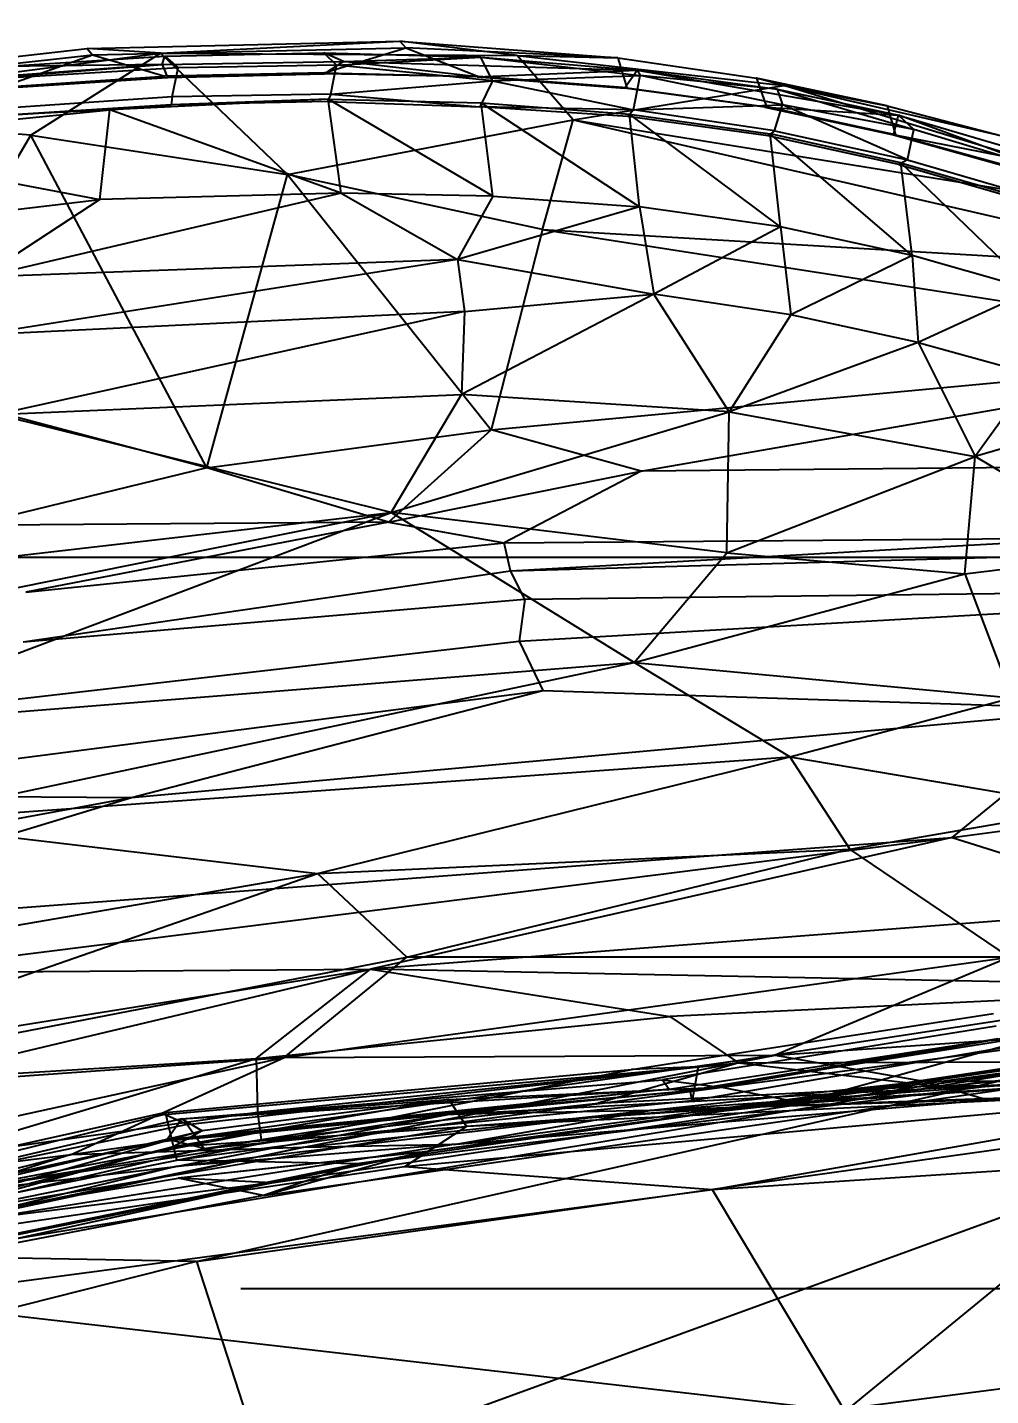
# Model space of a CAD drawing. Extents: x 11992 to 29481, y -6727 to 6811.
# Drawn here: x 17157.5 to 17241.6, y -1703.5 to -1584 of the extents above; entities that cross this region are included whole.
import ezdxf

# ---------------------------------------------------------------- set-up
doc = ezdxf.new("R2010")
doc.units = 0
doc.header["$MEASUREMENT"] = 0
doc.linetypes.add('DOTE', pattern=[2.42, 2, -0.2, 0.02, -0.2])
doc.layers.get('0').update_dxf_attribs({"color": 8, "linetype": 'CONTINUOUS'})
doc.layers.get('Defpoints').update_dxf_attribs({"color": 8, "linetype": 'CONTINUOUS'})
doc.layers.add('zoylight 4标注', color=9, linetype='CONTINUOUS')
doc.styles.add('CCD-DIM', font='archs.shx', dxfattribs={"width": 0.8})
doc.dimstyles.new('zoylight_DIM_40', dxfattribs={"dimscale": 40, "dimtxt": 1.9, "dimasz": 0.4, "dimexe": 0.5, "dimexo": 0.5, "dimgap": 0.5, "dimtad": 1, "dimdec": 0, "dimrnd": 5, "dimzin": 12, "dimdsep": 46, "dimtxsty": 'CCD-DIM', "dimblk": 'CCD_Dimension_Tick', "dimcen": 0.125, "dimclrd": 44, "dimclre": 44, "dimclrt": 50, "dimadec": 0, "dimazin": 0, "dimtfac": 1, "dimtdec": 0, "dimtmove": 2, "dimatfit": 3, "dimldrblk": 'CCD_Leader_Dot', "dimfxl": 0, "dimtvp": 1, "dimtolj": 1, "dimtzin": 0, "dimarcsym": 0})

# ---------------------------------------------------------------- blocks, each defined once
blk = doc.blocks.new('CCD_Dimension_Tick')
at = {"color": 0, "linetype": 'ByBlock'}
for p, q in [((-1.0906, 0), (0, 0)), ((0, 0), (1.0906, 0))]:
    blk.add_line(p, q, dxfattribs=at)
at = {"color": 0, "linetype": 'Continuous', "const_width": 0.6075}
blk.add_lwpolyline([(-0.6104, -0.6104), (0.6104, 0.6104)], dxfattribs=at)
blk = doc.blocks.new('*D124')
at = {"layer": 'Defpoints', "color": 0, "linetype": 'Continuous'}
for p in [(16998.77, -1630.28), (16998.77, -1694.14, -420), (17698.77, -1694.14, -420)]:
    blk.add_point(p, dxfattribs=at)
at = {"layer": 'zoylight 4标注', "color": 44, "linetype": 'Continuous', "lineweight": -2}
blk.add_line((16998.77, -1674.14), (16998.77, -1610.28), dxfattribs=at)
at = {"layer": 'zoylight 4标注', "color": 44, "lineweight": -2}
for p, q in [((17698.77, -1674.14), (17698.77, -1610.28)), ((17682.77, -1630.28), (17014.77, -1630.28))]:
    blk.add_line(p, q, dxfattribs=at)
at = {"layer": 'zoylight 4标注', "color": 44, "linetype": 'Continuous', "lineweight": -2, "xscale": 16, "yscale": 16, "zscale": 16, "rotation": 180}
blk.add_blockref('CCD_Dimension_Tick', (16998.77, -1630.28), dxfattribs=at)
at = {"layer": 'zoylight 4标注', "color": 44, "linetype": 'Continuous', "lineweight": -2, "xscale": 16, "yscale": 16, "zscale": 16}
blk.add_blockref('CCD_Dimension_Tick', (17698.77, -1630.28), dxfattribs=at)
at = {"layer": 'zoylight 4标注', "color": 50, "linetype": 'Continuous', "insert": (17348.77, -1572.28), "char_height": 76, "attachment_point": 5, "style": 'CCD-DIM'}
blk.add_mtext('\\A1;700', dxfattribs=at)
blk = doc.blocks.new('CCD_Leader_Dot')
at = {"color": 0, "linetype": 'ByBlock'}
blk.add_line((-5, 0), (-10, 0), dxfattribs=at)
at = {"color": 0, "linetype": 'ByBlock', "const_width": 5}
blk.add_lwpolyline([(-2.5, 0, 1), (2.5, 0, 1)], format="xyb", close=True, dxfattribs=at)

msp = doc.modelspace()

# ---------------------------------------------------------------- linework, layer by layer
for p, q in [((17132.54, -1589.28, -1751.93), (17162.74, -1585.81, -1757.85)), ((17162.74, -1585.81, -1757.85), (17190.05, -1585.17, -1768.34)), ((17169.15, -1586.21, -1771.44), (17162.74, -1585.81, -1757.85)), ((17162.74, -1585.81, -1757.85), (17163.19, -1586.36, -1750.64)), ((17163.19, -1586.36, -1750.64), (17190.57, -1585.77, -1761.77)), ((17169.15, -1586.21, -1771.44), (17190.05, -1585.17, -1768.34)), ((17183.44, -1587.93, -1752.33), (17190.57, -1585.77, -1761.77)), ((17200.27, -1586.44, -1786.02), (17190.05, -1585.17, -1768.34)), ((17190.05, -1585.17, -1768.34), (17209.06, -1586.64, -1778.55)), ((17190.05, -1585.17, -1768.34), (17190.57, -1585.77, -1761.77)), ((17209.06, -1586.64, -1778.55), (17190.57, -1585.77, -1761.77)), ((17190.57, -1585.77, -1761.77), (17196.92, -1588.25, -1759.9)), ((17130.05, -1591.34, -1770.12), (17169.15, -1586.21, -1771.44)), ((17133.7, -1589.63, -1744.51), (17163.19, -1586.36, -1750.64)), ((17155.27, -1589.18, -1742.74), (17163.19, -1586.36, -1750.64)), ((17155.37, -1587.38, -1739.51), (17169.52, -1586.48, -1743.38)), ((17157.82, -1593.38, -1813.52), (17169.15, -1586.21, -1771.44)), ((17163.19, -1586.36, -1750.64), (17169.53, -1588.24, -1746.79)), ((17169.15, -1586.21, -1771.44), (17200.27, -1586.44, -1786.02)), ((17180.23, -1596.82, -1853.68), (17169.15, -1586.21, -1771.44)), ((17169.3, -1587.22, -1746.46), (17169.52, -1586.48, -1743.38)), ((17169.3, -1587.22, -1746.46), (17185.11, -1586.94, -1752.83)), ((17169.52, -1586.48, -1743.38), (17183.41, -1586.19, -1748.68)), ((17169.52, -1586.48, -1743.38), (17170.69, -1587.5, -1742.44)), ((17185.11, -1586.94, -1752.83), (17183.41, -1586.19, -1748.68)), ((17183.41, -1586.19, -1748.68), (17184.51, -1587.26, -1747.83)), ((17183.41, -1586.19, -1748.68), (17197.12, -1586.58, -1755.7)), ((17185.11, -1586.94, -1752.83), (17183.47, -1588.04, -1752.5)), ((17184.51, -1587.26, -1747.83), (17197.12, -1586.58, -1755.7)), ((17185.11, -1586.94, -1752.83), (17197.12, -1586.58, -1755.7)), ((17196.79, -1588.3, -1760.16), (17185.11, -1586.94, -1752.83)), ((17185.11, -1586.94, -1752.83), (17210.76, -1587.7, -1768.34)), ((17197.12, -1586.58, -1755.7), (17210.76, -1587.7, -1768.34)), ((17197.12, -1586.58, -1755.7), (17211.02, -1588.18, -1765.23)), ((17198.14, -1588.63, -1755.04), (17197.12, -1586.58, -1755.7)), ((17200.27, -1586.44, -1786.02), (17223.57, -1589.05, -1805.68)), ((17200.27, -1586.44, -1786.02), (17209.06, -1586.64, -1778.55)), ((17205.16, -1592.04, -1830.81), (17200.27, -1586.44, -1786.02)), ((17209.06, -1586.64, -1778.55), (17221.18, -1588.41, -1791.05)), ((17209.06, -1586.64, -1778.55), (17209.85, -1589.24, -1769.98)), ((17169.3, -1587.22, -1746.46), (17133.55, -1589.85, -1736.05)), ((17151.3, -1588.63, -1741.64), (17169.3, -1587.22, -1746.46)), ((17155.27, -1589.18, -1742.74), (17169.53, -1588.24, -1746.79)), ((17169.3, -1587.22, -1746.46), (17155.37, -1587.38, -1739.51)), ((17170.69, -1587.5, -1742.44), (17156.68, -1588.35, -1738.49)), ((17169.3, -1587.22, -1746.46), (17169.74, -1588.34, -1747)), ((17183.44, -1587.93, -1752.33), (17169.53, -1588.24, -1746.79)), ((17169.74, -1588.34, -1747), (17183.47, -1588.04, -1752.5)), ((17170.15, -1590.05, -1742.23), (17170.69, -1587.5, -1742.44)), ((17184.51, -1587.26, -1747.83), (17170.69, -1587.5, -1742.44)), ((17183.44, -1587.93, -1752.33), (17196.92, -1588.25, -1759.9)), ((17196.79, -1588.3, -1760.16), (17183.47, -1588.04, -1752.5)), ((17184, -1589.8, -1747.61), (17184.51, -1587.26, -1747.83)), ((17198.14, -1588.63, -1755.04), (17184.51, -1587.26, -1747.83)), ((17196.79, -1588.3, -1760.16), (17210.76, -1587.7, -1768.34)), ((17198.14, -1588.63, -1755.04), (17211.02, -1588.18, -1765.23)), ((17209.66, -1589.27, -1770.19), (17210.76, -1587.7, -1768.34)), ((17210.45, -1591.17, -1764.74), (17211.02, -1588.18, -1765.23)), ((17210.76, -1587.7, -1768.34), (17233.57, -1591.65, -1794.53)), ((17210.76, -1587.7, -1768.34), (17222.97, -1589.36, -1778.75)), ((17210.76, -1587.7, -1768.34), (17211.02, -1588.18, -1765.23)), ((17223.45, -1590.72, -1777.56), (17211.02, -1588.18, -1765.23)), ((17222.97, -1589.36, -1778.75), (17211.02, -1588.18, -1765.23)), ((17155.76, -1589.25, -1743), (17169.74, -1588.34, -1747)), ((17184, -1589.8, -1747.61), (17198.14, -1588.63, -1755.04)), ((17196.79, -1588.3, -1760.16), (17209.66, -1589.27, -1770.19)), ((17209.85, -1589.24, -1769.98), (17196.92, -1588.25, -1759.9)), ((17198.14, -1588.63, -1755.04), (17197.01, -1590.9, -1755.78)), ((17198.14, -1588.63, -1755.04), (17210.45, -1591.17, -1764.74)), ((17205.16, -1592.04, -1830.81), (17223.57, -1589.05, -1805.68)), ((17221.91, -1590.94, -1783.05), (17209.66, -1589.27, -1770.19)), ((17209.85, -1589.24, -1769.98), (17222.05, -1590.92, -1782.79)), ((17221.18, -1588.41, -1791.05), (17222.05, -1590.92, -1782.79)), ((17232.6, -1590.83, -1806.71), (17221.18, -1588.41, -1791.05)), ((17223.57, -1589.05, -1805.68), (17221.18, -1588.41, -1791.05)), ((17222.97, -1589.36, -1778.75), (17233.57, -1591.65, -1794.53)), ((17222.97, -1589.36, -1778.75), (17223.45, -1590.72, -1777.56)), ((17222.97, -1589.36, -1778.75), (17234.92, -1592.9, -1793.28)), ((17264.82, -1601.64, -1905.94), (17223.57, -1589.05, -1805.68)), ((17223.57, -1589.05, -1805.68), (17253.64, -1596.01, -1854.8)), ((17223.57, -1589.05, -1805.68), (17232.6, -1590.83, -1806.71)), ((17170.15, -1590.05, -1742.23), (17151.5, -1591.3, -1737.14)), ((17183.78, -1590.23, -1748.57), (17164.71, -1591.18, -1740.52)), ((17170.15, -1590.05, -1742.23), (17170.06, -1590.72, -1743.29)), ((17183.78, -1590.23, -1748.57), (17170.06, -1590.73, -1743.28)), ((17183.72, -1590.43, -1748.62), (17170.06, -1590.72, -1743.29)), ((17184, -1589.8, -1747.61), (17170.15, -1590.05, -1742.23)), ((17184, -1589.8, -1747.61), (17183.72, -1590.43, -1748.62)), ((17183.72, -1590.43, -1748.62), (17197.01, -1590.9, -1755.78)), ((17198.15, -1598.72, -1751.92), (17183.78, -1590.23, -1748.57)), ((17184.91, -1598.44, -1745.07), (17183.78, -1590.23, -1748.57)), ((17183.78, -1590.23, -1748.57), (17197.14, -1590.57, -1755.88)), ((17184, -1589.8, -1747.61), (17197.01, -1590.9, -1755.78)), ((17198.15, -1598.72, -1751.92), (17197.14, -1590.57, -1755.88)), ((17197.14, -1590.57, -1755.88), (17210.96, -1599.65, -1761.53)), ((17197.14, -1590.57, -1755.88), (17210.1, -1591.56, -1765.72)), ((17157.82, -1593.38, -1813.52), (17130.05, -1591.34, -1770.12)), ((17136.98, -1593.95, -1734.44), (17164.71, -1591.18, -1740.52)), ((17170.06, -1590.72, -1743.29), (17156.17, -1591.6, -1739.32)), ((17156.17, -1591.61, -1739.32), (17170.06, -1590.73, -1743.28)), ((17164.71, -1591.18, -1740.52), (17156.17, -1591.61, -1739.32)), ((17163.84, -1599, -1737.57), (17164.71, -1591.18, -1740.52)), ((17164.71, -1591.18, -1740.52), (17170.06, -1590.73, -1743.28)), ((17184.91, -1598.44, -1745.07), (17164.71, -1591.18, -1740.52)), ((17209.94, -1591.74, -1765.7), (17197.01, -1590.9, -1755.78)), ((17210.45, -1591.17, -1764.74), (17197.01, -1590.9, -1755.78)), ((17210.45, -1591.17, -1764.74), (17209.94, -1591.74, -1765.7)), ((17222.2, -1593.44, -1778.22), (17209.94, -1591.74, -1765.7)), ((17223.28, -1601.38, -1774.13), (17210.1, -1591.56, -1765.72)), ((17210.96, -1599.65, -1761.53), (17210.1, -1591.56, -1765.72)), ((17210.1, -1591.56, -1765.72), (17222.38, -1593.28, -1778.28)), ((17210.45, -1591.17, -1764.74), (17223.45, -1590.72, -1777.56)), ((17222.75, -1593.01, -1777.43), (17210.45, -1591.17, -1764.74)), ((17221.91, -1590.94, -1783.05), (17233.57, -1591.65, -1794.53)), ((17221.91, -1590.94, -1783.05), (17233.15, -1593.36, -1798.76)), ((17233.32, -1593.36, -1798.52), (17222.05, -1590.92, -1782.79)), ((17222.75, -1593.01, -1777.43), (17223.45, -1590.72, -1777.56)), ((17234.92, -1592.9, -1793.28), (17223.45, -1590.72, -1777.56)), ((17234.35, -1595.54, -1793.02), (17223.45, -1590.72, -1777.56)), ((17232.6, -1590.83, -1806.71), (17250.23, -1595.45, -1839.51)), ((17232.6, -1590.83, -1806.71), (17233.32, -1593.36, -1798.52)), ((17233.15, -1593.36, -1798.76), (17233.57, -1591.65, -1794.53)), ((17244.11, -1595.52, -1817.02), (17233.57, -1591.65, -1794.53)), ((17233.57, -1591.65, -1794.53), (17245.54, -1595.17, -1814.87)), ((17233.57, -1591.65, -1794.53), (17234.92, -1592.9, -1793.28)), ((17180.23, -1596.82, -1853.68), (17205.16, -1592.04, -1830.81)), ((17202.49, -1601.61, -1897.58), (17205.16, -1592.04, -1830.81)), ((17205.16, -1592.04, -1830.81), (17262.12, -1605.17, -1935.01)), ((17205.16, -1592.04, -1830.81), (17264.82, -1601.64, -1905.94)), ((17222.75, -1593.01, -1777.43), (17222.2, -1593.44, -1778.22)), ((17222.75, -1593.01, -1777.43), (17234.35, -1595.54, -1793.02)), ((17234.35, -1595.54, -1793.02), (17234.92, -1592.9, -1793.28)), ((17245.67, -1596.13, -1811.96), (17234.92, -1592.9, -1793.28)), ((17136.98, -1593.95, -1734.44), (17163.84, -1599, -1737.57)), ((17145.13, -1614.97, -1936.25), (17157.82, -1593.38, -1813.52)), ((17157.82, -1593.38, -1813.52), (17180.23, -1596.82, -1853.68)), ((17173.19, -1622.44, -2011.81), (17157.82, -1593.38, -1813.52)), ((17233.61, -1595.95, -1793.69), (17222.2, -1593.44, -1778.22)), ((17234.76, -1603.9, -1789.73), (17222.38, -1593.28, -1778.28)), ((17223.28, -1601.38, -1774.13), (17222.38, -1593.28, -1778.28)), ((17233.79, -1595.8, -1793.78), (17222.38, -1593.28, -1778.28)), ((17244.11, -1595.52, -1817.02), (17233.15, -1593.36, -1798.76)), ((17233.15, -1593.36, -1798.76), (17243.65, -1596.3, -1817.17)), ((17233.32, -1593.36, -1798.52), (17243.69, -1596.22, -1816.97)), ((17234.35, -1595.54, -1793.02), (17233.61, -1595.95, -1793.69)), ((17233.61, -1595.95, -1793.69), (17244.15, -1598.97, -1812.06)), ((17234.76, -1603.9, -1789.73), (17233.79, -1595.8, -1793.78)), ((17233.79, -1595.8, -1793.78), (17244.35, -1598.84, -1812.21)), ((17245.28, -1606.9, -1808.18), (17233.79, -1595.8, -1793.78)), ((17234.35, -1595.54, -1793.02), (17244.82, -1598.57, -1811.21)), ((17173.19, -1622.44, -2011.81), (17180.23, -1596.82, -1853.68)), ((17202.49, -1601.61, -1897.58), (17180.23, -1596.82, -1853.68)), ((17180.23, -1596.82, -1853.68), (17198.01, -1619.13, -2006.77)), ((17184.91, -1598.44, -1745.07), (17153.49, -1605.79, -1735.25)), ((17184.91, -1598.44, -1745.07), (17163.84, -1599, -1737.57)), ((17198.15, -1598.72, -1751.92), (17184.91, -1598.44, -1745.07)), ((17184.91, -1598.44, -1745.07), (17195.07, -1604.23, -1751.04)), ((17198.15, -1598.72, -1751.92), (17195.07, -1604.23, -1751.04)), ((17198.15, -1598.72, -1751.92), (17210.96, -1599.65, -1761.53)), ((17136.64, -1602.24, -1731.23), (17163.84, -1599, -1737.57)), ((17163.84, -1599, -1737.57), (17153.49, -1605.79, -1735.25)), ((17210.96, -1599.65, -1761.53), (17195.07, -1604.23, -1751.04)), ((17223.28, -1601.38, -1774.13), (17210.96, -1599.65, -1761.53)), ((17210.96, -1599.65, -1761.53), (17212.22, -1607.28, -1764.84)), ((17223.28, -1601.38, -1774.13), (17212.22, -1607.28, -1764.84)), ((17234.76, -1603.9, -1789.73), (17223.28, -1601.38, -1774.13)), ((17223.28, -1601.38, -1774.13), (17224.19, -1609.09, -1777.68)), ((17202.49, -1601.61, -1897.58), (17198.01, -1619.13, -2006.77)), ((17202.49, -1601.61, -1897.58), (17270.94, -1612.29, -1986.06)), ((17202.49, -1601.61, -1897.58), (17262.12, -1605.17, -1935.01)), ((17195.07, -1604.23, -1751.04), (17153.2, -1610.84, -1737.93)), ((17195.07, -1604.23, -1751.04), (17153.49, -1605.79, -1735.25)), ((17195.07, -1604.23, -1751.04), (17195.68, -1608.79, -1754.64)), ((17195.07, -1604.23, -1751.04), (17212.22, -1607.28, -1764.84)), ((17234.76, -1603.9, -1789.73), (17224.19, -1609.09, -1777.68)), ((17234.76, -1603.9, -1789.73), (17235.3, -1611.49, -1793.24)), ((17245.28, -1606.9, -1808.18), (17234.76, -1603.9, -1789.73)), ((17212.22, -1607.28, -1764.84), (17195.41, -1616.03, -1762.93)), ((17195.68, -1608.79, -1754.64), (17212.22, -1607.28, -1764.84)), ((17224.19, -1609.09, -1777.68), (17212.22, -1607.28, -1764.84)), ((17218.78, -1617.56, -1782.7), (17212.22, -1607.28, -1764.84)), ((17245.28, -1606.9, -1808.18), (17235.3, -1611.49, -1793.24)), ((17195.68, -1608.79, -1754.64), (17153.2, -1610.84, -1737.93)), ((17195.68, -1608.79, -1754.64), (17154.81, -1617.77, -1745.18)), ((17195.68, -1608.79, -1754.64), (17195.41, -1616.03, -1762.93)), ((17224.19, -1609.09, -1777.68), (17218.78, -1617.56, -1782.7)), ((17235.3, -1611.49, -1793.24), (17224.19, -1609.09, -1777.68)), ((17235.3, -1611.49, -1793.24), (17218.78, -1617.56, -1782.7)), ((17235.3, -1611.49, -1793.24), (17245.43, -1614.3, -1811.29)), ((17235.3, -1611.49, -1793.24), (17240.27, -1621.45, -1812.63)), ((17198.01, -1619.13, -2006.77), (17270.94, -1612.29, -1986.06)), ((17211.1, -1622.73, -2031.35), (17270.94, -1612.29, -1986.06)), ((17245.43, -1614.3, -1811.29), (17240.27, -1621.45, -1812.63)), ((17173.19, -1622.44, -2011.81), (17145.13, -1614.97, -1936.25)), ((17154.81, -1617.77, -1745.18), (17195.41, -1616.03, -1762.93)), ((17189.29, -1626.34, -1776.63), (17195.41, -1616.03, -1762.93)), ((17218.78, -1617.56, -1782.7), (17195.41, -1616.03, -1762.93)), ((17189.29, -1626.34, -1776.63), (17154.81, -1617.77, -1745.18)), ((17189.29, -1626.34, -1776.63), (17218.78, -1617.56, -1782.7)), ((17218.59, -1629.85, -1805.4), (17218.78, -1617.56, -1782.7)), ((17218.78, -1617.56, -1782.7), (17240.27, -1621.45, -1812.63)), ((17254.45, -1617.33, -1831.56), (17240.27, -1621.45, -1812.63)), ((17173.19, -1622.44, -2011.81), (17198.01, -1619.13, -2006.77)), ((17189.06, -1627.19, -2046.44), (17198.01, -1619.13, -2006.77)), ((17211.1, -1622.73, -2031.35), (17198.01, -1619.13, -2006.77)), ((17218.59, -1629.85, -1805.4), (17240.27, -1621.45, -1812.63)), ((17239.37, -1631.7, -1830.92), (17240.27, -1621.45, -1812.63)), ((17254.38, -1629.89, -1848.05), (17240.27, -1621.45, -1812.63)), ((17173.19, -1622.44, -2011.81), (17152.62, -1627.45, -2024.98)), ((17189.06, -1627.19, -2046.44), (17173.19, -1622.44, -2011.81)), ((17189.06, -1627.19, -2046.44), (17211.1, -1622.73, -2031.35)), ((17211.1, -1622.73, -2031.35), (17199.14, -1628.98, -2055.67)), ((17244.28, -1622.42, -2034.6), (17211.1, -1622.73, -2031.35)), ((17114.3, -1634.98, -1752.3), (17189.29, -1626.34, -1776.63)), ((17127.04, -1638.85, -1767.59), (17189.29, -1626.34, -1776.63)), ((17139.48, -1645.12, -1789.68), (17189.29, -1626.34, -1776.63)), ((17218.59, -1629.85, -1805.4), (17189.29, -1626.34, -1776.63)), ((17210.5, -1639.43, -1819.06), (17189.29, -1626.34, -1776.63)), ((17189.06, -1627.19, -2046.44), (17152.62, -1627.45, -2024.98)), ((17189.06, -1627.19, -2046.44), (17157.37, -1633.31, -2054.37)), ((17189.06, -1627.19, -2046.44), (17199.14, -1628.98, -2055.67)), ((17199.14, -1628.98, -2055.67), (17251.19, -1628.56, -2058.06)), ((17199.69, -1631.44, -2060.13), (17251.19, -1628.56, -2058.06)), ((17157.37, -1633.31, -2054.37), (17199.14, -1628.98, -2055.67)), ((17199.69, -1631.44, -2060.13), (17199.14, -1628.98, -2055.67)), ((17199.69, -1631.44, -2060.13), (17283.46, -1629.1, -2062.07)), ((17210.5, -1639.43, -1819.06), (17218.59, -1629.85, -1805.4)), ((17218.59, -1629.85, -1805.4), (17239.37, -1631.7, -1830.92)), ((17239.37, -1631.7, -1830.92), (17254.38, -1629.89, -1848.05)), ((17157.15, -1637.64, -2061.5), (17199.69, -1631.44, -2060.13)), ((17200.95, -1633.91, -2063.23), (17199.69, -1631.44, -2060.13)), ((17210.5, -1639.43, -1819.06), (17239.37, -1631.7, -1830.92)), ((17239.37, -1631.7, -1830.92), (17243.47, -1642.53, -1859.6)), ((17200.47, -1637.57, -2066.02), (17281.27, -1632.94, -2065.91)), ((17200.95, -1633.91, -2063.23), (17281.27, -1632.94, -2065.91)), ((17157.15, -1637.64, -2061.5), (17200.95, -1633.91, -2063.23)), ((17200.95, -1633.91, -2063.23), (17200.47, -1637.57, -2066.02)), ((17149.51, -1643.45, -2065.49), (17200.47, -1637.57, -2066.02)), ((17200.47, -1637.57, -2066.02), (17202.52, -1641.9, -2068.35)), ((17139.48, -1645.12, -1789.68), (17210.5, -1639.43, -1819.06)), ((17144.75, -1653.37, -1816.23), (17210.5, -1639.43, -1819.06)), ((17224.1, -1647.68, -1852.87), (17210.5, -1639.43, -1819.06)), ((17210.5, -1639.43, -1819.06), (17243.47, -1642.53, -1859.6)), ((17132.27, -1650.97, -2068.12), (17202.52, -1641.9, -2068.35)), ((17166.62, -1651.22, -2070.06), (17202.52, -1641.9, -2068.35)), ((17202.52, -1641.9, -2068.35), (17251.99, -1643.5, -2069.44)), ((17224.1, -1647.68, -1852.87), (17243.47, -1642.53, -1859.6)), ((17166.62, -1651.22, -2070.06), (17251.99, -1643.5, -2069.44)), ((17238.26, -1654.73, -2069.79), (17251.99, -1643.5, -2069.44)), ((17144.75, -1653.37, -1816.23), (17224.1, -1647.68, -1852.87)), ((17182.86, -1657.86, -1859.56), (17224.1, -1647.68, -1852.87)), ((17224.1, -1647.68, -1852.87), (17229.33, -1655.75, -1886.73)), ((17224.1, -1647.68, -1852.87), (17250.36, -1652.12, -1895.62)), ((17238.26, -1654.73, -2069.79), (17287.01, -1648.24, -2067.46)), ((17116.53, -1660.48, -2070.11), (17166.62, -1651.22, -2070.06)), ((17127.47, -1663.08, -2070.85), (17166.62, -1651.22, -2070.06)), ((17132.27, -1650.97, -2068.12), (17166.62, -1651.22, -2070.06)), ((17229.33, -1655.75, -1886.73), (17250.36, -1652.12, -1895.62)), ((17144.75, -1653.37, -1816.23), (17182.86, -1657.86, -1859.56)), ((17127.47, -1663.08, -2070.85), (17238.26, -1654.73, -2069.79)), ((17144.46, -1666.53, -2070.51), (17238.26, -1654.73, -2069.79)), ((17238.26, -1654.73, -2069.79), (17187.47, -1666.23, -2068.66)), ((17238.26, -1654.73, -2069.79), (17257.66, -1660.84, -2067.38)), ((17182.86, -1657.86, -1859.56), (17229.33, -1655.75, -1886.73)), ((17190.66, -1665.18, -1896.39), (17229.33, -1655.75, -1886.73)), ((17243.27, -1665.19, -1939.43), (17229.33, -1655.75, -1886.73)), ((17125.44, -1677.83, -1889.41), (17182.86, -1657.86, -1859.56)), ((17131.29, -1666.75, -1850.83), (17182.86, -1657.86, -1859.56)), ((17190.66, -1665.18, -1896.39), (17182.86, -1657.86, -1859.56)), ((17257.66, -1660.84, -2067.38), (17187.47, -1666.23, -2068.66)), ((17125.44, -1677.83, -1889.41), (17190.66, -1665.18, -1896.39)), ((17179.94, -1673.93, -1928.89), (17190.66, -1665.18, -1896.39)), ((17179.94, -1673.93, -1928.89), (17243.27, -1665.19, -1939.43)), ((17243.27, -1665.19, -1939.43), (17190.66, -1665.18, -1896.39)), ((17243.27, -1665.19, -1939.43), (17222.8, -1673.75, -1968.9)), ((17126.17, -1676.03, -2069.59), (17187.47, -1666.23, -2068.66)), ((17144.46, -1666.53, -2070.51), (17187.47, -1666.23, -2068.66)), ((17146.85, -1675.9, -2067.41), (17187.47, -1666.23, -2068.66)), ((17177.48, -1674.04, -2064.8), (17187.47, -1666.23, -2068.66)), ((17266.64, -1667.8, -2062.97), (17187.47, -1666.23, -2068.66)), ((17187.47, -1666.23, -2068.66), (17213.64, -1670.37, -2064.18)), ((17266.64, -1667.8, -2062.97), (17213.64, -1670.37, -2064.18)), ((17286.78, -1668.73, -1992.71), (17186.31, -1683.23, -1996.89)), ((17224.9, -1677.86, -2049.08), (17301.14, -1669.43, -2030.56)), ((17268.58, -1669.83, -1993.7), (17170.58, -1682.91, -1997.92)), ((17177.48, -1674.04, -2064.8), (17213.64, -1670.37, -2064.18)), ((17210.26, -1674.99, -1998.23), (17241.87, -1670.09, -1996.79)), ((17219.63, -1674.42, -2059.18), (17213.64, -1670.37, -2064.18)), ((17243.69, -1670.53, -2000.98), (17216.1, -1674.76, -2002.4)), ((17222.8, -1673.75, -1968.9), (17276.02, -1670.09, -2001.59)), ((17235.77, -1676.02, -1998.51), (17276.02, -1670.09, -2001.59)), ((17242.12, -1671.2, -2001.55), (17212.98, -1675.89, -2002.6)), ((17249.22, -1671.16, -2019.8), (17218.01, -1676.52, -2025.89)), ((17224.9, -1677.86, -2049.08), (17249.22, -1671.16, -2019.8)), ((17213.54, -1676.72, -2000.83), (17242.24, -1672.3, -2001.06)), ((17242.24, -1672.3, -2001.06), (17215.39, -1676.83, -2002.58)), ((17243.13, -1672.42, -2000.94), (17215.39, -1676.83, -2002.58)), ((17215.57, -1677.7, -2004.3), (17243.2, -1672.98, -2002.37)), ((17114.53, -1688.27, -1924), (17179.94, -1673.93, -1928.89)), ((17125.44, -1677.83, -1889.41), (17179.94, -1673.93, -1928.89)), ((17146.85, -1675.9, -2067.41), (17177.48, -1674.04, -2064.8)), ((17147.89, -1682.89, -2061.47), (17177.48, -1674.04, -2064.8)), ((17161.33, -1682.42, -1959.53), (17222.8, -1673.75, -1968.9)), ((17161.33, -1682.42, -1959.53), (17179.94, -1673.93, -1928.89)), ((17177.48, -1674.04, -2064.8), (17177.6, -1678.72, -2059.87)), ((17178.12, -1686, -1998.81), (17266.36, -1673.36, -1994.23)), ((17179.94, -1673.93, -1928.89), (17222.8, -1673.75, -1968.9)), ((17181.66, -1681.76, -1988.55), (17222.8, -1673.75, -1968.9)), ((17186.31, -1683.23, -1996.89), (17266.36, -1673.36, -1994.23)), ((17266.36, -1673.36, -1994.23), (17215.62, -1678.93, -1997.2)), ((17219.63, -1674.42, -2059.18), (17287.37, -1674.16, -2055.9)), ((17222.8, -1673.75, -1968.9), (17235.77, -1676.02, -1998.51)), ((17147.22, -1691.3, -1999.21), (17249.63, -1674.35, -1995.23)), ((17169.48, -1678.92, -2004.55), (17216.1, -1674.76, -2002.4)), ((17169.58, -1678.75, -2000.68), (17210.26, -1674.99, -1998.23)), ((17170.58, -1682.91, -1997.92), (17210.26, -1674.99, -1998.23)), ((17171.46, -1679.79, -2006.65), (17216.1, -1674.76, -2002.4)), ((17172.27, -1691.77, -1991.88), (17249.63, -1674.35, -1995.23)), ((17177.6, -1678.72, -2059.87), (17219.63, -1674.42, -2059.18)), ((17178.85, -1684.89, -2000.73), (17249.63, -1674.35, -1995.23)), ((17249.63, -1674.35, -1995.23), (17192.3, -1682.18, -1998.5)), ((17274.22, -1674.56, -2053.93), (17195.86, -1679.98, -2054.34)), ((17219.63, -1674.42, -2059.18), (17207.35, -1677.93, -2054.66)), ((17216.1, -1674.76, -2002.4), (17210.26, -1674.99, -1998.23)), ((17216.1, -1674.76, -2002.4), (17215.57, -1677.7, -2004.3)), ((17243.17, -1674.84, -1995.8), (17215.62, -1678.93, -1997.2)), ((17219.63, -1674.42, -2059.18), (17236.67, -1676.41, -2053.93)), ((17274.22, -1674.56, -2053.93), (17224.9, -1677.86, -2049.08)), ((17171.01, -1679.3, -2005.79), (17212.98, -1675.89, -2002.6)), ((17181.66, -1681.76, -1988.55), (17235.77, -1676.02, -1998.51)), ((17268.86, -1676.41, -2057.88), (17190.46, -1683.48, -2060.04)), ((17194.22, -1678.93, -2054.94), (17245.23, -1676.18, -2053.68)), ((17194.31, -1677.62, -2039.84), (17218.01, -1676.52, -2025.89)), ((17194.96, -1681.5, -2017.9), (17235.77, -1676.02, -1998.51)), ((17268.86, -1676.41, -2057.88), (17195.86, -1679.98, -2054.34)), ((17207.35, -1677.93, -2054.66), (17236.67, -1676.41, -2053.93)), ((17211.87, -1678.57, -2048.24), (17245.23, -1676.18, -2053.68)), ((17212.98, -1675.89, -2002.6), (17213.54, -1676.72, -2000.83)), ((17212.98, -1675.89, -2002.6), (17218.01, -1676.52, -2025.89)), ((17268.86, -1676.41, -2057.88), (17217.35, -1685.51, -2061.07)), ((17224.9, -1677.86, -2049.08), (17218.01, -1676.52, -2025.89)), ((17235.77, -1676.02, -1998.51), (17264.24, -1676, -2027.41)), ((17235.77, -1676.02, -1998.51), (17241.37, -1677.63, -2024.64)), ((17236.67, -1676.41, -2053.93), (17257.93, -1676.34, -2053.21)), ((17241.37, -1677.63, -2024.64), (17264.24, -1676, -2027.41)), ((17213.54, -1676.72, -2000.83), (17169.63, -1681.21, -2002.88)), ((17194.31, -1677.62, -2039.84), (17170.25, -1681.75, -2041.02)), ((17171.01, -1679.3, -2005.79), (17213.54, -1676.72, -2000.83)), ((17171.01, -1679.3, -2005.79), (17194.31, -1677.62, -2039.84)), ((17194.31, -1677.62, -2039.84), (17172.77, -1680.36, -2033.33)), ((17172.94, -1681.88, -2007.72), (17215.57, -1677.7, -2004.3)), ((17213.54, -1676.72, -2000.83), (17177.57, -1680.53, -2005.21)), ((17177.57, -1680.53, -2005.21), (17215.39, -1676.83, -2002.58)), ((17191.11, -1679.03, -2004.36), (17215.39, -1676.83, -2002.58)), ((17194.31, -1677.62, -2039.84), (17195.86, -1679.98, -2054.34)), ((17194.96, -1681.5, -2017.9), (17241.37, -1677.63, -2024.64)), ((17224.9, -1677.86, -2049.08), (17195.86, -1679.98, -2054.34)), ((17247.94, -1677.3, -2046.44), (17211.87, -1678.57, -2048.24)), ((17241.37, -1677.63, -2024.64), (17211.87, -1678.57, -2048.24)), ((17213.54, -1676.72, -2000.83), (17215.39, -1676.83, -2002.58)), ((17215.57, -1677.7, -2004.3), (17215.39, -1676.83, -2002.58)), ((17241.37, -1677.63, -2024.64), (17247.94, -1677.3, -2046.44)), ((17169.48, -1678.92, -2004.55), (17134.61, -1687.46, -2008.03)), ((17169.58, -1678.75, -2000.68), (17136.64, -1686.09, -2002.65)), ((17147.89, -1682.89, -2061.47), (17177.6, -1678.72, -2059.87)), ((17149.13, -1685.94, -2055.84), (17194.22, -1678.93, -2054.94)), ((17169.48, -1678.92, -2004.55), (17169.58, -1678.75, -2000.68)), ((17171.46, -1679.79, -2006.65), (17169.48, -1678.92, -2004.55)), ((17170.58, -1682.91, -1997.92), (17169.58, -1678.75, -2000.68)), ((17191.11, -1679.03, -2004.36), (17169.82, -1681.09, -2005.63)), ((17170.49, -1683.46, -2048.53), (17211.87, -1678.57, -2048.24)), ((17170.49, -1683.46, -2048.53), (17194.22, -1678.93, -2054.94)), ((17172.27, -1691.77, -1991.88), (17269.31, -1678.15, -1987.34)), ((17172.94, -1681.88, -2007.72), (17191.11, -1679.03, -2004.36)), ((17177.6, -1678.72, -2059.87), (17177.92, -1681.13, -2055.26)), ((17177.92, -1681.13, -2055.26), (17207.35, -1677.93, -2054.66)), ((17178.58, -1711.15, -1982.12), (17269.31, -1678.15, -1987.34)), ((17191.77, -1682.2, -1998.55), (17215.62, -1678.93, -1997.2)), ((17211.87, -1678.57, -2048.24), (17194.22, -1678.93, -2054.94)), ((17194.96, -1681.5, -2017.9), (17211.87, -1678.57, -2048.24)), ((17171.46, -1679.79, -2006.65), (17134.61, -1687.46, -2008.03)), ((17171.01, -1679.3, -2005.79), (17134.64, -1687.78, -2007.31)), ((17195.86, -1679.98, -2054.34), (17142.02, -1688.97, -2057.7)), ((17171.01, -1679.3, -2005.79), (17169.63, -1681.21, -2002.88)), ((17170.25, -1681.75, -2041.02), (17195.86, -1679.98, -2054.34)), ((17171.01, -1679.3, -2005.79), (17172.77, -1680.36, -2033.33)), ((17171.46, -1679.79, -2006.65), (17172.94, -1681.88, -2007.72)), ((17195.86, -1679.98, -2054.34), (17190.46, -1683.48, -2060.04)), ((17107.24, -1695.79, -2009.95), (17172.77, -1680.36, -2033.33)), ((17172.77, -1680.36, -2033.33), (17107.62, -1698.7, -2039.64)), ((17169.63, -1681.21, -2002.88), (17136.33, -1688.33, -2004.56)), ((17177.57, -1680.53, -2005.21), (17136.64, -1688.36, -2007.54)), ((17169.82, -1681.09, -2005.63), (17136.64, -1688.36, -2007.54)), ((17148.93, -1685.97, -2055.84), (17177.92, -1681.13, -2055.26)), ((17169.63, -1681.21, -2002.88), (17177.57, -1680.53, -2005.21)), ((17172.94, -1681.88, -2007.72), (17169.82, -1681.09, -2005.63)), ((17172.77, -1680.36, -2033.33), (17170.25, -1681.75, -2041.02)), ((17099.75, -1698.09, -1955.8), (17161.33, -1682.42, -1959.53)), ((17170.25, -1681.75, -2041.02), (17107.62, -1698.7, -2039.64)), ((17109.92, -1696.69, -2011.12), (17172.94, -1681.88, -2007.72)), ((17114.53, -1688.27, -1924), (17161.33, -1682.42, -1959.53)), ((17128.34, -1692.74, -1990.42), (17181.66, -1681.76, -1988.55)), ((17161.33, -1682.42, -1959.53), (17128.34, -1692.74, -1990.42)), ((17170.25, -1681.75, -2041.02), (17142.02, -1688.97, -2057.7)), ((17194.96, -1681.5, -2017.9), (17148.6, -1688.82, -2018.52)), ((17181.66, -1681.76, -1988.55), (17148.6, -1688.82, -2018.52)), ((17161.33, -1682.42, -1959.53), (17181.66, -1681.76, -1988.55)), ((17194.96, -1681.5, -2017.9), (17170.49, -1683.46, -2048.53)), ((17192.3, -1682.18, -1998.5), (17170.68, -1684.48, -1999.37)), ((17191.77, -1682.2, -1998.55), (17170.68, -1684.48, -1999.37)), ((17178.12, -1686, -1998.81), (17191.77, -1682.2, -1998.55)), ((17178.85, -1684.89, -2000.73), (17192.3, -1682.18, -1998.5)), ((17181.66, -1681.76, -1988.55), (17194.96, -1681.5, -2017.9)), ((17112.87, -1698.18, -2000.65), (17186.31, -1683.23, -1996.89)), ((17128.77, -1691.97, -2049.98), (17170.49, -1683.46, -2048.53)), ((17136.73, -1689.71, -1999.43), (17170.58, -1682.91, -1997.92)), ((17190.46, -1683.48, -2060.04), (17147.28, -1689.83, -2061.82)), ((17170.49, -1683.46, -2048.53), (17148.6, -1688.82, -2018.52)), ((17149.13, -1685.94, -2055.84), (17170.49, -1683.46, -2048.53)), ((17186.31, -1683.23, -1996.89), (17170.58, -1682.91, -1997.92)), ((17186.31, -1683.23, -1996.89), (17178.12, -1686, -1998.81)), ((17217.35, -1685.51, -2061.07), (17190.46, -1683.48, -2060.04)), ((17255.61, -1682.96, -2060.76), (17217.35, -1685.51, -2061.07)), ((17228.91, -1704.86, -2061.65), (17255.61, -1682.96, -2060.76)), ((17178.85, -1684.89, -2000.73), (17107.38, -1700.55, -2004.93)), ((17136.89, -1690.16, -2000.84), (17170.68, -1684.48, -1999.37)), ((17136.89, -1690.16, -2000.84), (17170.68, -1684.48, -1999.37)), ((17178.85, -1684.89, -2000.73), (17136.89, -1690.16, -2000.84)), ((17147.22, -1691.3, -1999.21), (17178.85, -1684.89, -2000.73)), ((17178.85, -1684.89, -2000.73), (17170.68, -1684.48, -1999.37)), ((17178.12, -1686, -1998.81), (17170.68, -1684.48, -1999.37)), ((17178.12, -1686, -1998.81), (17137.82, -1693.73, -2000.58)), ((17217.35, -1685.51, -2061.07), (17144.51, -1695.16, -2064.03)), ((17228.91, -1704.86, -2061.65), (17217.35, -1685.51, -2061.07)), ((17172.27, -1691.77, -1991.88), (17142.08, -1699.37, -1992.2)), ((17172.27, -1691.77, -1991.88), (17147.22, -1691.3, -1999.21)), ((17172.27, -1691.77, -1991.88), (17178.58, -1711.15, -1982.12)), ((17228.91, -1704.86, -2061.65), (17144.51, -1695.16, -2064.03)), ((17265.17, -1699.94, -1979.38), (17178.58, -1711.15, -1982.12))]:
    msp.add_line(p, q)
at = {"layer": 'zoylight 4标注', "color": 9, "linetype": 'DOTE', "ltscale": 100}
msp.add_line((18586.16, -1694.14, -420), (16641.06, -1694.14, -420), dxfattribs=at)

# ---------------------------------------------------------------- dimensions: what is measured, and where the dimension line sits
at = {"layer": 'zoylight 4标注', "linetype": 'Continuous'}
dim = msp.add_aligned_dim(p1=(17698.77, -1694.14, -420), p2=(16998.77, -1694.14, -420), distance=-63.86, dimstyle='zoylight_DIM_40', dxfattribs=at)
dim.commit()
dim.dimension.update_dxf_attribs({"geometry": '*D124', "text_midpoint": (17348.77, -1572.28)})

doc.saveas('drawing.dxf')
